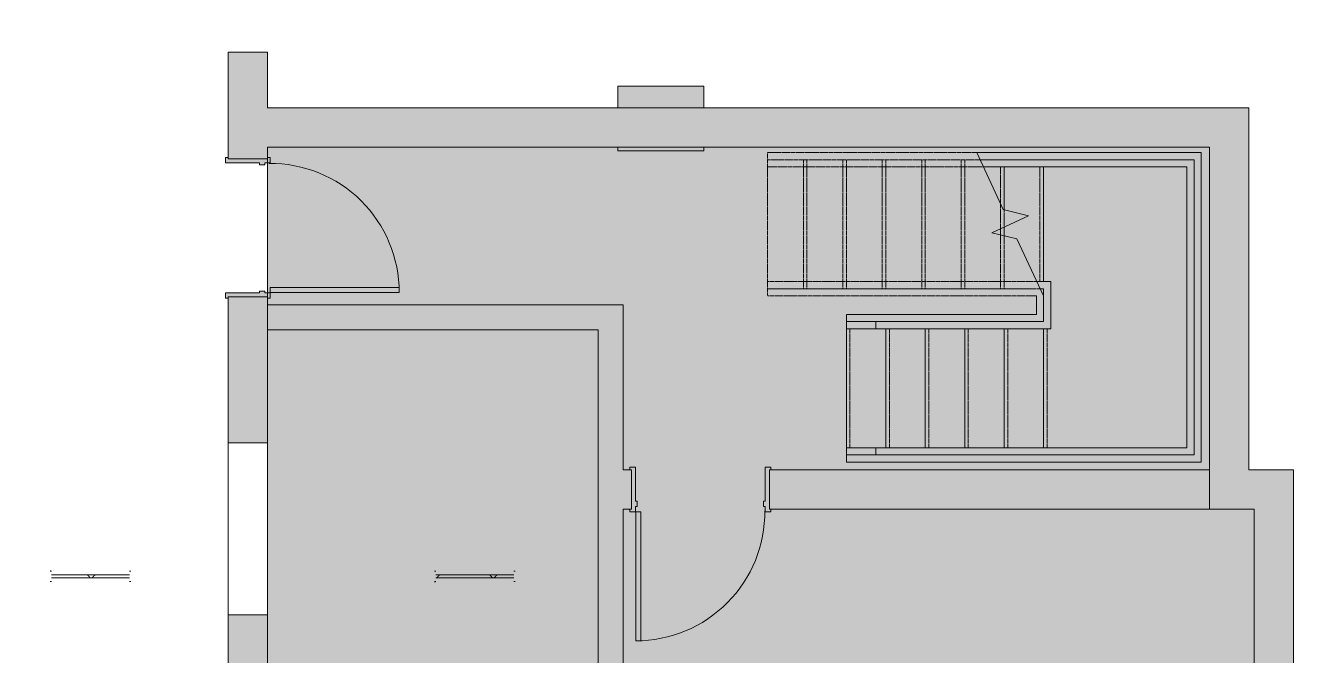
# Model space of a CAD drawing. Header units: inches. Extents: x 920 to 3228, y -557 to 2680.
# Drawn here: x 2064.8 to 2418.6, y 1241 to 1416.9 of the extents above; entities that cross this region are included whole.
import ezdxf

# ---------------------------------------------------------------- set-up
doc = ezdxf.new("R2010")
doc.units = ezdxf.units.IN
doc.header["$MEASUREMENT"] = 0
doc.linetypes.add('Overhead 1_16_', pattern=[0.101562, 0.0625, -0.039062])
for name, color, linetype, lineweight in [('A-DETL-GENF', 92, 'Continuous', 9), ('A-DETL-THIN', 151, 'Continuous', 9), ('A-DOOR', 31, 'Continuous', 13), ('A-FLOR-HRAL', 11, 'Continuous', 9), ('A-GENM', 13, 'Continuous', 9), ('A-WALL', 113, 'Continuous', 13), ('A-WALL-PATT', 111, 'Continuous', 13), ('Q-CASE', 31, 'Continuous', 13), ('S-STRS', 31, 'Continuous', 13), ('S-STRS-MBND', 31, 'Continuous', 13)]:
    doc.layers.add(name, color=color, linetype=linetype, lineweight=lineweight)

# ---------------------------------------------------------------- blocks, each defined once
blk = doc.blocks.new('Door - Single - Solid Door-7174106-Level XX  CONSTRUCTION')
at = {"layer": 'A-DOOR'}
h = blk.add_hatch(color=250, dxfattribs=at)
h.paths.add_polyline_path([(-15.63, -6.34), (-14.13, -6.34), (-14.13, -4.84), (-13.63, -4.84), (-13.63, -3.34), (-14.13, -3.34), (-14.13, 6.16), (-15.63, 6.16), (-15.63, 5.41), (-15.26, 5.41), (-15.26, -5.59), (-15.63, -5.59)], flags=0)
h.paths.add_polyline_path([(21.62, -4.84), (22.12, -4.84), (22.12, -6.34), (23.62, -6.34), (23.62, -5.59), (23.24, -5.59), (23.24, 5.41), (23.62, 5.41), (23.62, 6.16), (22.12, 6.16), (22.12, -3.34), (21.62, -3.34), (21.62, -4.51)], flags=0)
at = {"layer": 'A-DOOR', "color": 8, "lineweight": 20}
for p, q in [((-15.63, 6.16), (-14.13, 6.16)), ((-15.63, 5.41), (-15.63, 6.16)), ((-14.13, 6.16), (-14.13, -3.34)), ((22.12, 6.16), (23.62, 6.16)), ((22.12, -3.34), (22.12, 6.16)), ((23.62, 6.16), (23.62, 5.41)), ((-14.13, -3.34), (-13.63, -3.34)), ((-13.63, -3.34), (-13.63, -4.84)), ((21.62, -3.34), (22.12, -3.34)), ((21.62, -4.84), (21.62, -3.34)), ((-15.63, -6.34), (-15.63, -5.59)), ((-14.13, -6.34), (-15.63, -6.34)), ((-14.13, -4.84), (-14.13, -6.34)), ((-13.63, -4.84), (-14.13, -4.84)), ((-12.63, -6.34), (-14.01, -6.34)), ((-14.01, -6.34), (-14.01, -42.34)), ((-12.63, -42.34), (-12.63, -6.34)), ((22.12, -4.84), (21.62, -4.84)), ((22.12, -6.34), (22.12, -4.84)), ((23.62, -6.34), (22.12, -6.34)), ((23.62, -5.59), (23.62, -6.34)), ((-14.01, -42.34), (-12.63, -42.34))]:
    blk.add_line(p, q, dxfattribs=at)
at = {"layer": 'A-DOOR', "lineweight": 9}
blk.add_arc((-14.01, -6.34), 36, 270, 0.5, dxfattribs=at)
blk = doc.blocks.new('Opening - 48_ x 84_-7159334-Level XX  CONSTRUCTION')
at = {"layer": 'A-GENM'}
for p, q in [((-24.32, -5.5), (-24.32, 5.5)), ((-24.32, 5.5), (23.68, 5.5)), ((23.68, 5.5), (23.68, -5.5)), ((23.68, -5.5), (-24.32, -5.5))]:
    blk.add_line(p, q, dxfattribs=at)
blk = doc.blocks.new('Top Rail Type - Top Rail_Internal_-7187164-Level XX  CONSTRUCTION')
at = {"layer": 'A-FLOR-HRAL'}
for p, q in [((1629.11, 1297.03), (1629.11, 1299.03)), ((1629.11, 1299.03), (1637.36, 1299.03)), ((1637.36, 1299.03), (1637.36, 1297.03)), ((1637.36, 1297.03), (1629.11, 1297.03))]:
    blk.add_line(p, q, dxfattribs=at)
blk = doc.blocks.new('Top Rail Type - Top Rail_Internal_-V7-Level XX  CONSTRUCTION')
at = {"layer": 'A-FLOR-HRAL', "linetype": 'Overhead 1_16_'}
for p, q in [((1607.11, 1377.42), (1607.11, 1379.42)), ((1666.39, 1379.42), (1607.11, 1379.42)), ((1667.33, 1377.42), (1607.11, 1377.42))]:
    blk.add_line(p, q, dxfattribs=at)
at = {"layer": 'A-FLOR-HRAL'}
for p, q in [((1666.39, 1379.42), (1667.33, 1377.42)), ((1695.11, 1379.42), (1666.39, 1379.42)), ((1695.11, 1377.42), (1667.33, 1377.42)), ((1726.11, 1379.42), (1695.11, 1379.42)), ((1724.11, 1377.42), (1695.11, 1377.42)), ((1724.11, 1299.03), (1724.11, 1377.42)), ((1726.11, 1297.03), (1726.11, 1379.42)), ((1629.11, 1299.03), (1629.11, 1297.03)), ((1629.11, 1299.03), (1684.11, 1299.03)), ((1684.11, 1299.03), (1724.11, 1299.03)), ((1629.11, 1297.03), (1684.11, 1297.03)), ((1684.11, 1297.03), (1726.11, 1297.03))]:
    blk.add_line(p, q, dxfattribs=at)
blk = doc.blocks.new('Top Rail Type - Top Rail_Internal_-7187180-Level XX  CONSTRUCTION')
at = {"layer": 'A-FLOR-HRAL'}
for p, q in [((1629.11, 1332.28), (1629.11, 1334.28)), ((1629.11, 1334.28), (1637.36, 1334.28)), ((1637.36, 1334.28), (1637.36, 1332.28)), ((1637.36, 1332.28), (1629.11, 1332.28))]:
    blk.add_line(p, q, dxfattribs=at)
blk = doc.blocks.new('Top Rail Type - Top Rail_Internal_-V8-Level XX  CONSTRUCTION')
at = {"layer": 'A-FLOR-HRAL', "linetype": 'Overhead 1_16_'}
for p, q in [((1607.11, 1343.42), (1607.11, 1345.42)), ((1681.11, 1345.42), (1607.11, 1345.42)), ((1682.25, 1345.42), (1681.11, 1345.42)), ((1681.11, 1343.42), (1607.11, 1343.42)), ((1683.18, 1343.42), (1681.11, 1343.42))]:
    blk.add_line(p, q, dxfattribs=at)
at = {"layer": 'A-FLOR-HRAL'}
for p, q in [((1682.25, 1345.42), (1683.18, 1343.42)), ((1686.11, 1345.42), (1682.25, 1345.42)), ((1686.11, 1340.42), (1686.11, 1345.42)), ((1684.11, 1343.42), (1683.18, 1343.42)), ((1684.11, 1340.42), (1684.11, 1343.42)), ((1684.11, 1334.28), (1684.11, 1340.42)), ((1686.11, 1332.28), (1686.11, 1340.42)), ((1629.11, 1334.28), (1629.11, 1332.28)), ((1629.11, 1334.28), (1681.11, 1334.28)), ((1681.11, 1334.28), (1684.11, 1334.28)), ((1629.11, 1332.28), (1681.11, 1332.28)), ((1681.11, 1332.28), (1686.11, 1332.28))]:
    blk.add_line(p, q, dxfattribs=at)
blk = doc.blocks.new('FP_40-Level XX  CONSTRUCTION')
at = {"layer": 'Q-CASE', "lineweight": 9}
for p, q in [((25.25, -13.26), (24.85, -13.26)), ((25, -13.22), (24.97, -13.22)), ((25.04, -13.22), (25, -13.22)), ((25.07, -13.22), (25.04, -13.22)), ((25.11, -13.23), (25.07, -13.22)), ((25.14, -13.23), (25.11, -13.23)), ((25.18, -13.24), (25.14, -13.23)), ((25.21, -13.24), (25.18, -13.24)), ((25.25, -13.25), (25.21, -13.24)), ((24.85, -16.21), (25.25, -16.21))]:
    blk.add_line(p, q, dxfattribs=at)
blk = doc.blocks.new('FP_41-Level XX  CONSTRUCTION')
at = {"layer": 'Q-CASE', "lineweight": 9}
for p, q in [((24.85, -14.34), (3.14, -14.34)), ((3.14, -15.13), (24.85, -15.13)), ((7.59, -15.17), (7.6, -15.17)), ((7.6, -15.17), (7.61, -15.17)), ((7.61, -15.17), (7.62, -15.17)), ((7.62, -15.17), (7.63, -15.17)), ((7.63, -15.17), (7.64, -15.17)), ((7.64, -15.17), (7.65, -15.17)), ((7.65, -15.17), (7.66, -15.17)), ((7.66, -15.17), (7.67, -15.16)), ((7.67, -15.16), (7.68, -15.16)), ((7.68, -15.16), (7.69, -15.16)), ((7.69, -15.16), (7.7, -15.16)), ((7.7, -15.16), (7.71, -15.15)), ((7.71, -15.15), (7.71, -15.15)), ((7.71, -15.15), (7.72, -15.15)), ((7.72, -15.15), (7.73, -15.14)), ((7.73, -15.14), (7.74, -15.14)), ((7.74, -15.14), (7.75, -15.13)), ((7.75, -15.13), (7.76, -15.13)), ((7.76, -15.13), (7.77, -15.12)), ((7.77, -15.12), (7.78, -15.12)), ((7.78, -15.12), (7.79, -15.11)), ((7.79, -15.11), (7.8, -15.11)), ((7.8, -15.11), (7.81, -15.1)), ((7.81, -15.1), (7.82, -15.1)), ((7.82, -15.1), (7.83, -15.09)), ((7.83, -15.09), (7.84, -15.08)), ((7.84, -15.08), (7.85, -15.08)), ((7.85, -15.08), (7.86, -15.07)), ((7.86, -15.07), (7.87, -15.06)), ((7.87, -15.06), (7.88, -15.05)), ((7.88, -15.05), (7.89, -15.05)), ((7.89, -15.05), (7.9, -15.04)), ((7.9, -15.04), (7.91, -15.03)), ((7.91, -15.03), (7.92, -15.02)), ((7.92, -15.02), (7.93, -15.01)), ((7.93, -15.01), (7.94, -15.01)), ((7.94, -15.01), (7.95, -15)), ((7.95, -15), (7.96, -14.99)), ((7.96, -14.99), (7.97, -14.98)), ((7.97, -14.98), (7.98, -14.97)), ((7.98, -14.97), (7.99, -14.96)), ((7.99, -14.96), (8, -14.95)), ((8, -14.94), (8.01, -14.93)), ((8, -14.95), (8, -14.94)), ((8.01, -14.93), (8.02, -14.92)), ((8.02, -14.92), (8.03, -14.91)), ((8.03, -14.91), (8.04, -14.9)), ((8.04, -14.9), (8.05, -14.89)), ((8.05, -14.89), (8.06, -14.88)), ((8.06, -14.88), (8.07, -14.87)), ((8.07, -14.87), (8.08, -14.86)), ((8.08, -14.86), (8.09, -14.85)), ((8.09, -14.85), (8.1, -14.84)), ((8.1, -14.84), (8.11, -14.83)), ((8.11, -14.83), (8.12, -14.82)), ((8.12, -14.82), (8.13, -14.81)), ((8.13, -14.81), (8.14, -14.8)), ((8.14, -14.8), (8.15, -14.79)), ((8.15, -14.79), (8.16, -14.78)), ((8.16, -14.78), (8.17, -14.77)), ((8.17, -14.77), (8.18, -14.76)), ((8.18, -14.76), (8.19, -14.75)), ((8.19, -14.75), (8.2, -14.74)), ((8.2, -14.74), (8.21, -14.73)), ((8.21, -14.73), (8.22, -14.72)), ((8.22, -14.72), (8.23, -14.71)), ((8.23, -14.71), (8.24, -14.69)), ((8.24, -14.69), (8.25, -14.68)), ((8.25, -14.68), (8.26, -14.67)), ((8.26, -14.67), (8.27, -14.66)), ((8.27, -14.66), (8.28, -14.65)), ((8.28, -14.65), (8.29, -14.64)), ((8.29, -14.63), (8.3, -14.62)), ((8.29, -14.64), (8.29, -14.63)), ((8.3, -14.62), (8.31, -14.61)), ((8.31, -14.61), (8.32, -14.6)), ((8.32, -14.6), (8.33, -14.59)), ((8.33, -14.59), (8.34, -14.58)), ((8.34, -14.58), (8.35, -14.57)), ((8.35, -14.57), (8.36, -14.56)), ((8.36, -14.56), (8.37, -14.55)), ((8.37, -14.55), (8.38, -14.54)), ((8.38, -14.54), (8.39, -14.53)), ((8.39, -14.53), (8.4, -14.52)), ((8.4, -14.52), (8.41, -14.51)), ((8.41, -14.51), (8.42, -14.5)), ((8.42, -14.5), (8.43, -14.49)), ((8.43, -14.49), (8.44, -14.49)), ((8.44, -14.49), (8.45, -14.48)), ((8.45, -14.48), (8.46, -14.47)), ((8.46, -14.47), (8.47, -14.46)), ((8.47, -14.46), (8.48, -14.45)), ((8.48, -14.45), (8.49, -14.44)), ((8.49, -14.44), (8.5, -14.44)), ((8.5, -14.44), (8.51, -14.43)), ((8.51, -14.43), (8.52, -14.42)), ((8.52, -14.42), (8.53, -14.41)), ((8.53, -14.41), (8.54, -14.41)), ((8.54, -14.41), (8.55, -14.4)), ((8.55, -14.4), (8.56, -14.39)), ((8.56, -14.39), (8.57, -14.39)), ((8.57, -14.38), (8.58, -14.37)), ((8.57, -14.39), (8.57, -14.38)), ((8.58, -14.37), (8.59, -14.37)), ((8.59, -14.37), (8.6, -14.36)), ((8.6, -14.36), (8.61, -14.36)), ((8.61, -14.36), (8.62, -14.35)), ((8.62, -14.35), (8.63, -14.35)), ((8.63, -14.35), (8.64, -14.34)), ((8.64, -14.34), (8.65, -14.34)), ((8.65, -14.34), (8.66, -14.33)), ((8.66, -14.33), (8.67, -14.33)), ((8.67, -14.33), (8.68, -14.33)), ((8.68, -14.33), (8.69, -14.32)), ((8.69, -14.32), (8.7, -14.32)), ((8.7, -14.32), (8.71, -14.32)), ((8.71, -14.32), (8.72, -14.31)), ((8.72, -14.31), (8.73, -14.31)), ((8.73, -14.31), (8.74, -14.31)), ((8.74, -14.31), (8.75, -14.31)), ((8.75, -14.31), (8.76, -14.3)), ((8.76, -14.3), (8.77, -14.3)), ((8.77, -14.3), (8.78, -14.3)), ((8.78, -14.3), (8.79, -14.3)), ((8.79, -14.3), (8.8, -14.3)), ((8.8, -14.3), (8.81, -14.3)), ((8.87, -14.3), (8.86, -14.3)), ((8.88, -14.3), (8.87, -14.3)), ((8.89, -14.3), (8.88, -14.3)), ((8.9, -14.3), (8.89, -14.3)), ((8.91, -14.3), (8.9, -14.3)), ((8.92, -14.31), (8.91, -14.3)), ((8.93, -14.31), (8.92, -14.31)), ((8.94, -14.31), (8.93, -14.31)), ((8.95, -14.31), (8.94, -14.31)), ((8.96, -14.32), (8.95, -14.31)), ((8.97, -14.32), (8.96, -14.32)), ((8.98, -14.32), (8.97, -14.32)), ((8.99, -14.33), (8.98, -14.32)), ((9, -14.33), (8.99, -14.33)), ((9.01, -14.33), (9, -14.33)), ((9.02, -14.34), (9.01, -14.33)), ((9.03, -14.34), (9.02, -14.34)), ((9.04, -14.35), (9.03, -14.34)), ((9.05, -14.35), (9.04, -14.35)), ((9.06, -14.36), (9.05, -14.35)), ((9.07, -14.36), (9.06, -14.36)), ((9.08, -14.37), (9.07, -14.36)), ((9.09, -14.37), (9.08, -14.37)), ((9.1, -14.38), (9.09, -14.37)), ((9.11, -14.39), (9.1, -14.38)), ((9.12, -14.4), (9.11, -14.39)), ((9.11, -14.39), (9.11, -14.39)), ((9.13, -14.41), (9.12, -14.4)), ((9.14, -14.41), (9.13, -14.41)), ((9.15, -14.42), (9.14, -14.41)), ((9.16, -14.43), (9.15, -14.42)), ((9.17, -14.44), (9.16, -14.43)), ((9.18, -14.44), (9.17, -14.44)), ((9.19, -14.45), (9.18, -14.44)), ((9.2, -14.46), (9.19, -14.45)), ((9.21, -14.47), (9.2, -14.46)), ((9.22, -14.48), (9.21, -14.47)), ((9.23, -14.49), (9.22, -14.48)), ((9.24, -14.49), (9.23, -14.49)), ((9.25, -14.5), (9.24, -14.49)), ((9.26, -14.51), (9.25, -14.5)), ((9.27, -14.52), (9.26, -14.51)), ((9.28, -14.53), (9.27, -14.52)), ((9.29, -14.54), (9.28, -14.53)), ((9.3, -14.55), (9.29, -14.54)), ((9.31, -14.56), (9.3, -14.55)), ((9.32, -14.57), (9.31, -14.56)), ((9.33, -14.58), (9.32, -14.57)), ((9.34, -14.59), (9.33, -14.58)), ((9.35, -14.6), (9.34, -14.59)), ((9.36, -14.61), (9.35, -14.6)), ((9.37, -14.62), (9.36, -14.61)), ((9.38, -14.63), (9.37, -14.62)), ((9.39, -14.64), (9.38, -14.63)), ((9.4, -14.65), (9.39, -14.64)), ((9.4, -14.66), (9.4, -14.65)), ((9.41, -14.67), (9.4, -14.66)), ((9.42, -14.68), (9.41, -14.67)), ((9.43, -14.69), (9.42, -14.68)), ((9.44, -14.71), (9.43, -14.69)), ((9.45, -14.72), (9.44, -14.71)), ((9.46, -14.73), (9.45, -14.72)), ((9.47, -14.74), (9.46, -14.73)), ((9.48, -14.75), (9.47, -14.74)), ((9.49, -14.76), (9.48, -14.75)), ((9.5, -14.77), (9.49, -14.76)), ((9.51, -14.78), (9.5, -14.77)), ((9.52, -14.79), (9.51, -14.78)), ((9.53, -14.8), (9.52, -14.79)), ((9.54, -14.81), (9.53, -14.8)), ((9.55, -14.82), (9.54, -14.81)), ((9.56, -14.83), (9.55, -14.82)), ((9.57, -14.84), (9.56, -14.83)), ((9.58, -14.85), (9.57, -14.84)), ((9.59, -14.86), (9.58, -14.85)), ((9.6, -14.87), (9.59, -14.86)), ((9.61, -14.88), (9.6, -14.87)), ((9.62, -14.89), (9.61, -14.88)), ((9.63, -14.9), (9.62, -14.89)), ((9.64, -14.91), (9.63, -14.9)), ((9.65, -14.92), (9.64, -14.91)), ((9.66, -14.93), (9.65, -14.92)), ((9.67, -14.94), (9.66, -14.93)), ((9.68, -14.95), (9.67, -14.94)), ((9.68, -14.96), (9.68, -14.95)), ((9.69, -14.97), (9.68, -14.96)), ((9.7, -14.98), (9.69, -14.97)), ((9.71, -14.99), (9.7, -14.98)), ((9.72, -15), (9.71, -14.99)), ((9.73, -15.01), (9.72, -15)), ((9.74, -15.01), (9.73, -15.01)), ((9.75, -15.02), (9.74, -15.01)), ((9.76, -15.03), (9.75, -15.02)), ((9.77, -15.04), (9.76, -15.03)), ((9.78, -15.05), (9.77, -15.04)), ((9.79, -15.05), (9.78, -15.05)), ((9.8, -15.06), (9.79, -15.05)), ((9.81, -15.07), (9.8, -15.06)), ((9.82, -15.08), (9.81, -15.07)), ((9.83, -15.08), (9.82, -15.08)), ((9.84, -15.09), (9.83, -15.08)), ((9.85, -15.1), (9.84, -15.09)), ((9.86, -15.1), (9.85, -15.1)), ((9.87, -15.11), (9.86, -15.1)), ((9.88, -15.11), (9.87, -15.11)), ((9.89, -15.12), (9.88, -15.11)), ((9.9, -15.12), (9.89, -15.12)), ((9.91, -15.13), (9.9, -15.12)), ((9.92, -15.13), (9.91, -15.13)), ((9.93, -15.14), (9.92, -15.13)), ((9.94, -15.14), (9.93, -15.14)), ((9.95, -15.15), (9.94, -15.14)), ((9.96, -15.15), (9.95, -15.15)), ((9.97, -15.15), (9.96, -15.15)), ((9.97, -15.16), (9.97, -15.15)), ((9.98, -15.16), (9.97, -15.16)), ((9.99, -15.16), (9.98, -15.16)), ((10, -15.16), (9.99, -15.16)), ((10.01, -15.17), (10, -15.16)), ((10.02, -15.17), (10.01, -15.17)), ((10.03, -15.17), (10.02, -15.17)), ((10.04, -15.17), (10.03, -15.17)), ((10.05, -15.17), (10.04, -15.17)), ((10.06, -15.17), (10.05, -15.17)), ((10.07, -15.17), (10.06, -15.17)), ((10.08, -15.17), (10.07, -15.17)), ((23.61, -15.17), (23.62, -15.17)), ((23.62, -15.17), (23.63, -15.17)), ((23.63, -15.17), (23.64, -15.17)), ((23.64, -15.17), (23.65, -15.17)), ((23.65, -15.17), (23.66, -15.17)), ((23.66, -15.17), (23.67, -15.17)), ((23.67, -15.17), (23.68, -15.17)), ((23.68, -15.17), (23.69, -15.16)), ((23.69, -15.16), (23.7, -15.16)), ((23.7, -15.16), (23.71, -15.16)), ((23.71, -15.16), (23.72, -15.16)), ((23.72, -15.16), (23.73, -15.15)), ((23.73, -15.15), (23.74, -15.15)), ((23.74, -15.15), (23.75, -15.15)), ((23.75, -15.15), (23.76, -15.14)), ((23.76, -15.14), (23.77, -15.14)), ((23.77, -15.14), (23.78, -15.13)), ((23.78, -15.13), (23.79, -15.13)), ((23.79, -15.13), (23.8, -15.12)), ((23.8, -15.12), (23.81, -15.12)), ((23.81, -15.12), (23.82, -15.11)), ((23.82, -15.11), (23.83, -15.11)), ((23.83, -15.11), (23.84, -15.1)), ((23.84, -15.1), (23.85, -15.1)), ((23.85, -15.1), (23.86, -15.09)), ((23.86, -15.09), (23.87, -15.08)), ((23.87, -15.08), (23.88, -15.07)), ((23.87, -15.08), (23.87, -15.08)), ((23.88, -15.07), (23.89, -15.06)), ((23.89, -15.06), (23.9, -15.05)), ((23.9, -15.05), (23.91, -15.05)), ((23.91, -15.05), (23.92, -15.04)), ((23.92, -15.04), (23.93, -15.03)), ((23.93, -15.03), (23.94, -15.02)), ((23.94, -15.02), (23.95, -15.01)), ((23.95, -15.01), (23.96, -15.01)), ((23.96, -15.01), (23.97, -15)), ((23.97, -15), (23.98, -14.99)), ((23.98, -14.99), (23.99, -14.98)), ((23.99, -14.98), (24, -14.97)), ((24, -14.97), (24.01, -14.96)), ((24.01, -14.96), (24.02, -14.95)), ((24.02, -14.95), (24.03, -14.94)), ((24.03, -14.94), (24.04, -14.93)), ((24.04, -14.93), (24.05, -14.92)), ((24.05, -14.92), (24.06, -14.91)), ((24.06, -14.91), (24.07, -14.9)), ((24.07, -14.9), (24.08, -14.89)), ((24.08, -14.89), (24.09, -14.88)), ((24.09, -14.88), (24.1, -14.87)), ((24.1, -14.87), (24.11, -14.86)), ((24.11, -14.86), (24.12, -14.85)), ((24.12, -14.85), (24.13, -14.84)), ((24.13, -14.84), (24.14, -14.83)), ((24.14, -14.83), (24.15, -14.82)), ((24.15, -14.82), (24.16, -14.81)), ((24.16, -14.8), (24.17, -14.79)), ((24.16, -14.81), (24.16, -14.8)), ((24.17, -14.79), (24.18, -14.78)), ((24.18, -14.78), (24.19, -14.77)), ((24.19, -14.77), (24.2, -14.76)), ((24.2, -14.76), (24.21, -14.75)), ((24.21, -14.75), (24.22, -14.74)), ((24.22, -14.74), (24.23, -14.73)), ((24.23, -14.73), (24.24, -14.72)), ((24.24, -14.72), (24.25, -14.71)), ((24.25, -14.71), (24.26, -14.69)), ((24.26, -14.69), (24.27, -14.68)), ((24.27, -14.68), (24.28, -14.67)), ((24.28, -14.67), (24.29, -14.66)), ((24.29, -14.66), (24.3, -14.65)), ((24.3, -14.65), (24.31, -14.64)), ((24.31, -14.64), (24.32, -14.63)), ((24.32, -14.63), (24.33, -14.62)), ((24.33, -14.62), (24.34, -14.61)), ((24.34, -14.61), (24.35, -14.6)), ((24.35, -14.6), (24.36, -14.59)), ((24.36, -14.59), (24.37, -14.58)), ((24.37, -14.58), (24.38, -14.57)), ((24.38, -14.57), (24.39, -14.56)), ((24.39, -14.56), (24.4, -14.55)), ((24.4, -14.55), (24.41, -14.54)), ((24.41, -14.54), (24.42, -14.53)), ((24.42, -14.53), (24.43, -14.52)), ((24.43, -14.52), (24.44, -14.51)), ((24.44, -14.51), (24.45, -14.5)), ((24.45, -14.5), (24.45, -14.49)), ((24.45, -14.49), (24.46, -14.49)), ((24.46, -14.49), (24.47, -14.48)), ((24.47, -14.48), (24.48, -14.47)), ((24.48, -14.47), (24.49, -14.46)), ((24.49, -14.46), (24.5, -14.45)), ((24.5, -14.45), (24.51, -14.44)), ((24.51, -14.44), (24.52, -14.44)), ((24.52, -14.44), (24.53, -14.43)), ((24.53, -14.43), (24.54, -14.42)), ((24.54, -14.42), (24.55, -14.41)), ((24.55, -14.41), (24.56, -14.41)), ((24.56, -14.41), (24.57, -14.4)), ((24.57, -14.4), (24.58, -14.39)), ((24.58, -14.39), (24.59, -14.39)), ((24.59, -14.39), (24.6, -14.38)), ((24.6, -14.38), (24.61, -14.37)), ((24.61, -14.37), (24.62, -14.37)), ((24.62, -14.37), (24.63, -14.36)), ((24.63, -14.36), (24.64, -14.36)), ((24.64, -14.36), (24.65, -14.35)), ((24.65, -14.35), (24.66, -14.35)), ((24.66, -14.35), (24.67, -14.34)), ((24.67, -14.34), (24.68, -14.34)), ((24.68, -14.34), (24.69, -14.33)), ((24.69, -14.33), (24.7, -14.33)), ((24.7, -14.33), (24.71, -14.33)), ((24.71, -14.33), (24.72, -14.32)), ((24.72, -14.32), (24.73, -14.32)), ((24.73, -14.32), (24.74, -14.31)), ((24.73, -14.32), (24.73, -14.32)), ((24.74, -14.31), (24.75, -14.31)), ((24.75, -14.31), (24.76, -14.31)), ((24.76, -14.31), (24.77, -14.31)), ((24.77, -14.31), (24.78, -14.3)), ((24.78, -14.3), (24.79, -14.3)), ((24.79, -14.3), (24.8, -14.3)), ((24.8, -14.3), (24.81, -14.3)), ((24.81, -14.3), (24.82, -14.3)), ((24.82, -14.3), (24.83, -14.3))]:
    blk.add_line(p, q, dxfattribs=at)
blk = doc.blocks.new('FP_42-Level XX  CONSTRUCTION')
at = {"layer": 'Q-CASE', "lineweight": 9}
for p, q in [((3.14, -13.26), (2.75, -13.26)), ((2.75, -16.21), (3.14, -16.21))]:
    blk.add_line(p, q, dxfattribs=at)
blk = doc.blocks.new('CW Cupbd Combined - Robe 80_h x 24_d - 2 Doors - 1 rail - 1 shoe shelf-V39-Level XX  CONSTRUCTION')
at = {"layer": 'Q-CASE', "lineweight": 9}
for name in ['FP_42-Level XX  CONSTRUCTION', 'FP_40-Level XX  CONSTRUCTION', 'FP_41-Level XX  CONSTRUCTION']:
    blk.add_blockref(name, (664.76, 0), dxfattribs=at)
blk = doc.blocks.new('FP_44-Level XX  CONSTRUCTION')
at = {"layer": 'Q-CASE', "lineweight": 9}
for p, q in [((25.25, -13.26), (24.85, -13.26)), ((24.85, -16.21), (25.25, -16.21)), ((25.15, -16.26), (25.18, -16.26)), ((25.18, -16.26), (25.21, -16.25)), ((25.21, -16.25), (25.25, -16.25))]:
    blk.add_line(p, q, dxfattribs=at)
blk = doc.blocks.new('FP_45-Level XX  CONSTRUCTION')
at = {"layer": 'Q-CASE', "lineweight": 9}
for p, q in [((24.85, -14.34), (3.14, -14.34)), ((3.14, -15.13), (24.85, -15.13)), ((12.56, -15.17), (12.57, -15.17)), ((12.57, -15.17), (12.58, -15.17)), ((12.58, -15.17), (12.59, -15.17)), ((12.59, -15.17), (12.6, -15.17)), ((12.6, -15.17), (12.61, -15.17)), ((12.61, -15.17), (12.62, -15.17)), ((12.62, -15.17), (12.63, -15.17)), ((12.63, -15.17), (12.64, -15.16)), ((12.64, -15.16), (12.65, -15.16)), ((12.65, -15.16), (12.66, -15.16)), ((12.66, -15.16), (12.67, -15.16)), ((12.67, -15.16), (12.67, -15.15)), ((12.67, -15.15), (12.68, -15.15)), ((12.68, -15.15), (12.69, -15.15)), ((12.69, -15.15), (12.7, -15.14)), ((12.7, -15.14), (12.71, -15.14)), ((12.71, -15.14), (12.72, -15.13)), ((12.72, -15.13), (12.73, -15.13)), ((12.73, -15.13), (12.74, -15.12)), ((12.74, -15.12), (12.75, -15.12)), ((12.75, -15.12), (12.76, -15.11)), ((12.76, -15.11), (12.77, -15.11)), ((12.77, -15.11), (12.78, -15.1)), ((12.78, -15.1), (12.79, -15.1)), ((12.79, -15.1), (12.8, -15.09)), ((12.8, -15.09), (12.81, -15.08)), ((12.81, -15.08), (12.82, -15.08)), ((12.82, -15.08), (12.83, -15.07)), ((12.83, -15.07), (12.84, -15.06)), ((12.84, -15.06), (12.85, -15.05)), ((12.85, -15.05), (12.86, -15.05)), ((12.86, -15.05), (12.87, -15.04)), ((12.87, -15.04), (12.88, -15.03)), ((12.88, -15.03), (12.89, -15.02)), ((12.89, -15.02), (12.9, -15.01)), ((12.9, -15.01), (12.91, -15.01)), ((12.91, -15.01), (12.92, -15)), ((12.92, -15), (12.93, -14.99)), ((12.93, -14.99), (12.94, -14.98)), ((12.94, -14.98), (12.95, -14.97)), ((12.95, -14.97), (12.96, -14.96)), ((12.96, -14.95), (12.97, -14.94)), ((12.96, -14.96), (12.96, -14.95)), ((12.97, -14.94), (12.98, -14.93)), ((12.98, -14.93), (12.99, -14.92)), ((12.99, -14.92), (13, -14.91)), ((13, -14.91), (13.01, -14.9)), ((13.01, -14.9), (13.02, -14.89)), ((13.02, -14.89), (13.03, -14.88)), ((13.03, -14.88), (13.04, -14.87)), ((13.04, -14.87), (13.05, -14.86)), ((13.05, -14.86), (13.06, -14.85)), ((13.06, -14.85), (13.07, -14.84)), ((13.07, -14.84), (13.08, -14.83)), ((13.08, -14.83), (13.09, -14.82)), ((13.09, -14.82), (13.1, -14.81)), ((13.1, -14.81), (13.11, -14.8)), ((13.11, -14.8), (13.12, -14.79)), ((13.12, -14.79), (13.13, -14.78)), ((13.13, -14.78), (13.14, -14.77)), ((13.14, -14.77), (13.15, -14.76)), ((13.15, -14.76), (13.16, -14.75)), ((13.16, -14.75), (13.17, -14.74)), ((13.17, -14.74), (13.18, -14.73)), ((13.18, -14.73), (13.19, -14.72)), ((13.19, -14.72), (13.2, -14.71)), ((13.2, -14.71), (13.21, -14.69)), ((13.21, -14.69), (13.22, -14.68)), ((13.22, -14.68), (13.23, -14.67)), ((13.23, -14.67), (13.24, -14.66)), ((13.24, -14.66), (13.25, -14.65)), ((13.25, -14.64), (13.26, -14.63)), ((13.25, -14.65), (13.25, -14.64)), ((13.26, -14.63), (13.27, -14.62)), ((13.27, -14.62), (13.28, -14.61)), ((13.28, -14.61), (13.29, -14.6)), ((13.29, -14.6), (13.3, -14.59)), ((13.3, -14.59), (13.31, -14.58)), ((13.31, -14.58), (13.32, -14.57)), ((13.32, -14.57), (13.33, -14.56)), ((13.33, -14.56), (13.34, -14.55)), ((13.34, -14.55), (13.35, -14.54)), ((13.35, -14.54), (13.36, -14.53)), ((13.36, -14.53), (13.37, -14.52)), ((13.37, -14.52), (13.38, -14.51)), ((13.38, -14.51), (13.39, -14.5)), ((13.39, -14.5), (13.4, -14.49)), ((13.4, -14.49), (13.41, -14.49)), ((13.41, -14.49), (13.42, -14.48)), ((13.42, -14.48), (13.43, -14.47)), ((13.43, -14.47), (13.44, -14.46)), ((13.44, -14.46), (13.45, -14.45)), ((13.45, -14.45), (13.46, -14.44)), ((13.46, -14.44), (13.47, -14.44)), ((13.47, -14.44), (13.48, -14.43)), ((13.48, -14.43), (13.49, -14.42)), ((13.49, -14.42), (13.5, -14.41)), ((13.5, -14.41), (13.51, -14.41)), ((13.51, -14.41), (13.52, -14.4)), ((13.52, -14.4), (13.53, -14.39)), ((13.53, -14.39), (13.54, -14.38)), ((13.53, -14.39), (13.53, -14.39)), ((13.54, -14.38), (13.55, -14.37)), ((13.55, -14.37), (13.56, -14.37)), ((13.56, -14.37), (13.57, -14.36)), ((13.57, -14.36), (13.58, -14.36)), ((13.58, -14.36), (13.59, -14.35)), ((13.59, -14.35), (13.6, -14.35)), ((13.6, -14.35), (13.61, -14.34)), ((13.61, -14.34), (13.62, -14.34)), ((13.62, -14.34), (13.63, -14.33)), ((13.63, -14.33), (13.64, -14.33)), ((13.64, -14.33), (13.65, -14.33)), ((13.65, -14.33), (13.66, -14.32)), ((13.66, -14.32), (13.67, -14.32)), ((13.67, -14.32), (13.68, -14.32)), ((13.68, -14.32), (13.69, -14.31)), ((13.69, -14.31), (13.7, -14.31)), ((13.7, -14.31), (13.71, -14.31)), ((13.71, -14.31), (13.72, -14.31)), ((13.72, -14.31), (13.73, -14.3)), ((13.73, -14.3), (13.74, -14.3)), ((13.74, -14.3), (13.75, -14.3)), ((13.75, -14.3), (13.76, -14.3)), ((13.76, -14.3), (13.77, -14.3)), ((13.77, -14.3), (13.78, -14.3)), ((13.84, -14.3), (13.83, -14.3)), ((13.85, -14.3), (13.84, -14.3)), ((13.86, -14.3), (13.85, -14.3)), ((13.87, -14.3), (13.86, -14.3)), ((13.88, -14.3), (13.87, -14.3)), ((13.89, -14.31), (13.88, -14.3)), ((13.9, -14.31), (13.89, -14.31)), ((13.91, -14.31), (13.9, -14.31)), ((13.92, -14.31), (13.91, -14.31)), ((13.93, -14.32), (13.92, -14.31)), ((13.94, -14.32), (13.93, -14.32)), ((13.95, -14.32), (13.94, -14.32)), ((13.96, -14.33), (13.95, -14.32)), ((13.97, -14.33), (13.96, -14.33)), ((13.98, -14.33), (13.97, -14.33)), ((13.99, -14.34), (13.98, -14.33)), ((14, -14.34), (13.99, -14.34)), ((14.01, -14.35), (14, -14.34)), ((14.02, -14.35), (14.01, -14.35)), ((14.03, -14.36), (14.02, -14.35)), ((14.04, -14.36), (14.03, -14.36)), ((14.05, -14.37), (14.04, -14.36)), ((14.06, -14.37), (14.05, -14.37)), ((14.07, -14.38), (14.06, -14.37)), ((14.07, -14.39), (14.07, -14.38)), ((14.08, -14.39), (14.07, -14.39)), ((14.09, -14.4), (14.08, -14.39)), ((14.1, -14.41), (14.09, -14.4)), ((14.11, -14.41), (14.1, -14.41)), ((14.12, -14.42), (14.11, -14.41)), ((14.13, -14.43), (14.12, -14.42)), ((14.14, -14.44), (14.13, -14.43)), ((14.15, -14.44), (14.14, -14.44)), ((14.16, -14.45), (14.15, -14.44)), ((14.17, -14.46), (14.16, -14.45)), ((14.18, -14.47), (14.17, -14.46)), ((14.19, -14.48), (14.18, -14.47)), ((14.2, -14.49), (14.19, -14.48)), ((14.21, -14.49), (14.2, -14.49)), ((14.22, -14.5), (14.21, -14.49)), ((14.23, -14.51), (14.22, -14.5)), ((14.24, -14.52), (14.23, -14.51)), ((14.25, -14.53), (14.24, -14.52)), ((14.26, -14.54), (14.25, -14.53)), ((14.27, -14.55), (14.26, -14.54)), ((14.28, -14.56), (14.27, -14.55)), ((14.29, -14.57), (14.28, -14.56)), ((14.3, -14.58), (14.29, -14.57)), ((14.31, -14.59), (14.3, -14.58)), ((14.32, -14.6), (14.31, -14.59)), ((14.33, -14.61), (14.32, -14.6)), ((14.34, -14.62), (14.33, -14.61)), ((14.35, -14.63), (14.34, -14.62)), ((14.35, -14.64), (14.35, -14.63)), ((14.36, -14.65), (14.35, -14.64)), ((14.37, -14.66), (14.36, -14.65)), ((14.38, -14.67), (14.37, -14.66)), ((14.39, -14.68), (14.38, -14.67)), ((14.4, -14.69), (14.39, -14.68)), ((14.41, -14.71), (14.4, -14.69)), ((14.42, -14.72), (14.41, -14.71)), ((14.43, -14.73), (14.42, -14.72)), ((14.44, -14.74), (14.43, -14.73)), ((14.45, -14.75), (14.44, -14.74)), ((14.46, -14.76), (14.45, -14.75)), ((14.47, -14.77), (14.46, -14.76)), ((14.48, -14.78), (14.47, -14.77)), ((14.49, -14.79), (14.48, -14.78)), ((14.5, -14.8), (14.49, -14.79)), ((14.51, -14.81), (14.5, -14.8)), ((14.52, -14.82), (14.51, -14.81)), ((14.53, -14.83), (14.52, -14.82)), ((14.54, -14.84), (14.53, -14.83)), ((14.55, -14.85), (14.54, -14.84)), ((14.56, -14.86), (14.55, -14.85)), ((14.57, -14.87), (14.56, -14.86)), ((14.58, -14.88), (14.57, -14.87)), ((14.59, -14.89), (14.58, -14.88)), ((14.6, -14.9), (14.59, -14.89)), ((14.61, -14.91), (14.6, -14.9)), ((14.62, -14.92), (14.61, -14.91)), ((14.63, -14.93), (14.62, -14.92)), ((14.64, -14.94), (14.63, -14.93)), ((14.64, -14.95), (14.64, -14.94)), ((14.65, -14.96), (14.64, -14.95)), ((14.66, -14.97), (14.65, -14.96)), ((14.67, -14.98), (14.66, -14.97)), ((14.68, -14.99), (14.67, -14.98)), ((14.69, -15), (14.68, -14.99)), ((14.7, -15.01), (14.69, -15)), ((14.71, -15.01), (14.7, -15.01)), ((14.72, -15.02), (14.71, -15.01)), ((14.73, -15.03), (14.72, -15.02)), ((14.74, -15.04), (14.73, -15.03)), ((14.75, -15.05), (14.74, -15.04)), ((14.76, -15.05), (14.75, -15.05)), ((14.77, -15.06), (14.76, -15.05)), ((14.78, -15.07), (14.77, -15.06)), ((14.79, -15.08), (14.78, -15.07)), ((14.8, -15.08), (14.79, -15.08)), ((14.81, -15.09), (14.8, -15.08)), ((14.82, -15.1), (14.81, -15.09)), ((14.83, -15.1), (14.82, -15.1)), ((14.84, -15.11), (14.83, -15.1)), ((14.85, -15.11), (14.84, -15.11)), ((14.86, -15.12), (14.85, -15.11)), ((14.87, -15.12), (14.86, -15.12)), ((14.88, -15.13), (14.87, -15.12)), ((14.89, -15.13), (14.88, -15.13)), ((14.9, -15.14), (14.89, -15.13)), ((14.91, -15.14), (14.9, -15.14)), ((14.92, -15.15), (14.91, -15.14)), ((14.93, -15.15), (14.92, -15.15)), ((14.94, -15.16), (14.93, -15.15)), ((14.93, -15.15), (14.93, -15.15)), ((14.95, -15.16), (14.94, -15.16)), ((14.96, -15.16), (14.95, -15.16)), ((14.97, -15.16), (14.96, -15.16)), ((14.98, -15.17), (14.97, -15.16)), ((14.99, -15.17), (14.98, -15.17)), ((15, -15.17), (14.99, -15.17)), ((15.01, -15.17), (15, -15.17)), ((15.02, -15.17), (15.01, -15.17)), ((15.03, -15.17), (15.02, -15.17)), ((15.04, -15.17), (15.03, -15.17)), ((15.05, -15.17), (15.04, -15.17))]:
    blk.add_line(p, q, dxfattribs=at)
blk = doc.blocks.new('FP_46-Level XX  CONSTRUCTION')
at = {"layer": 'Q-CASE', "lineweight": 9}
for p, q in [((3.14, -13.26), (2.75, -13.26)), ((2.75, -16.21), (3.14, -16.21))]:
    blk.add_line(p, q, dxfattribs=at)
blk = doc.blocks.new('CW Cupbd Combined - Robe 80_h x 24_d - 2 Doors - 1 rail - 1 shoe shelf-V43-Level XX  CONSTRUCTION')
at = {"layer": 'Q-CASE', "lineweight": 9}
for name in ['FP_46-Level XX  CONSTRUCTION', 'FP_44-Level XX  CONSTRUCTION', 'FP_45-Level XX  CONSTRUCTION']:
    blk.add_blockref(name, (664.76, 0), dxfattribs=at)

msp = doc.modelspace()

# ---------------------------------------------------------------- hatches: boundary and pattern name
at = {"layer": 'A-DETL-GENF'}
h = msp.add_hatch(color=9, dxfattribs=at)
h.paths.add_polyline_path([(1759, 969.98), (1759, 970.73), (1760.5, 970.73), (1760.5, 969.98), (1766.63, 969.98), (1766.63, 979.48), (1784.63, 979.48), (1784.63, 1020.1), (1778.81, 1020.1), (1778.81, 1051.92), (1748.44, 1051.92), (1748.44, 969.98)], flags=0)
h.paths.add_polyline_path([(2386.06, 970.48), (2386.44, 970.48), (2386.44, 982.1), (2386.06, 982.1), (2386.06, 983.6), (2387.56, 983.6), (2387.56, 984.1), (2390.69, 984.1), (2390.69, 983.6), (2391.44, 983.6), (2391.44, 1055.98), (2390.69, 1055.98), (2390.69, 1055.48), (2387.56, 1055.48), (2387.56, 1055.98), (2386.06, 1055.98), (2386.06, 1057.48), (2386.81, 1057.48), (2386.81, 1065.92), (2350.44, 1065.92), (2350.44, 970.48)], flags=0)
h.paths.add_polyline_path([(2345.81, 970.48), (2345.81, 1065.92), (2257.63, 1065.92), (2257.63, 1009.92), (2231.63, 1009.92), (2231.63, 970.48), (2304.5, 970.48), (2304.5, 971.23), (2306, 971.23), (2306, 970.48), (2342.25, 970.48), (2342.25, 971.23), (2343.75, 971.23), (2343.75, 970.48)], flags=0)
h.paths.add_polyline_path([(2224.63, 975.92), (2224.63, 1093.92), (2132.38, 1093.92), (2132.38, 975.92)], flags=0)
h.paths.add_polyline_path([(1880.75, 977.42), (1882.25, 977.42), (1882.25, 978.17), (1883.75, 978.17), (1883.75, 977.42), (1885.63, 977.42), (1885.63, 1196.92), (1766.94, 1196.92), (1766.94, 1149.23), (1789.63, 1149.23), (1789.63, 1196.42), (1809.13, 1196.42), (1809.13, 1185.42), (1796.63, 1185.42), (1796.63, 1031.92), (1828.63, 1031.92), (1828.63, 977.42), (1844.5, 977.42), (1844.5, 978.17), (1846, 978.17), (1846, 977.42)], flags=0)
h.paths.add_polyline_path([(1987.63, 977.42), (1987.63, 1090.67), (1896.63, 1090.67), (1896.63, 977.42), (1937.56, 977.42)], flags=0)
h.paths.add_polyline_path([(1821.63, 995.67), (1821.63, 1020.92), (1796.63, 1020.92), (1796.63, 1020.1), (1795.63, 1020.1), (1795.63, 995.67), (1818.95, 995.67)], flags=0)
h.paths.add_polyline_path([(2233.07, 1016.92), (2250.63, 1016.92), (2250.63, 1065.92), (2231.63, 1065.92), (2231.63, 1016.92)], flags=0)
h.paths.add_polyline_path([(1789.63, 1024.73), (1789.63, 1128.92), (1783.44, 1128.92), (1783.44, 1056.54), (1784.94, 1056.54), (1784.94, 1051.92), (1783.44, 1051.92), (1783.44, 1024.73), (1784.63, 1024.73)], flags=0)
h.paths.add_polyline_path([(1777.32, 1056.54), (1778.81, 1056.54), (1778.81, 1128.92), (1748.44, 1128.92), (1748.44, 1056.54), (1776.82, 1056.54)], flags=0)
h.paths.add_polyline_path([(2386.81, 1076.92), (2407.63, 1076.92), (2407.63, 1281.92), (2272.75, 1281.92), (2272.75, 1281.17), (2271.25, 1281.17), (2271.25, 1282.67), (2270.75, 1282.67), (2270.75, 1284.17), (2271.25, 1284.17), (2271.25, 1293.67), (2272.75, 1293.67), (2272.75, 1292.92), (2395.13, 1292.92), (2395.13, 1382.92), (2254.13, 1382.92), (2254.13, 1381.92), (2230.13, 1381.92), (2230.13, 1382.92), (2132.38, 1382.92), (2132.38, 1380.04), (2133.13, 1380.04), (2133.13, 1378.54), (2132.38, 1378.54), (2132.38, 1342.29), (2133.13, 1342.29), (2133.13, 1340.79), (2132.38, 1340.79), (2132.38, 1338.92), (2231.63, 1338.92), (2231.63, 1292.92), (2233.5, 1292.92), (2233.5, 1293.67), (2235, 1293.67), (2235, 1284.17), (2235.5, 1284.17), (2235.5, 1282.67), (2235, 1282.67), (2235, 1281.17), (2233.5, 1281.17), (2233.5, 1281.92), (2231.63, 1281.92), (2231.63, 1236.92), (2276.63, 1236.92), (2276.63, 1111.92), (2257.63, 1111.92), (2257.63, 1076.92), (2386.44, 1076.92)], flags=0)
h.paths.add_polyline_path([(2250.63, 1076.92), (2250.63, 1111.92), (2231.63, 1111.92), (2231.63, 1076.92)], flags=0)
h.paths.add_polyline_path([(1896.63, 1097.67), (1987.63, 1097.67), (1987.63, 1210.92), (1896.63, 1210.92), (1896.63, 1120.26)], flags=0)
h.paths.add_polyline_path([(2201.14, 1100.92), (2224.63, 1100.92), (2224.63, 1212.92), (2132.38, 1212.92), (2132.38, 1100.92)], flags=0)
h.paths.add_polyline_path([(2250.63, 1118.92), (2269.63, 1118.92), (2269.63, 1229.92), (2231.63, 1229.92), (2231.63, 1118.92), (2236.08, 1118.92)], flags=0)
h.paths.add_polyline_path([(1778.81, 1139.92), (1789.63, 1139.92), (1789.63, 1144.6), (1762.31, 1144.6), (1762.31, 1196.92), (1753.44, 1196.92), (1753.44, 1139.92), (1768.1, 1139.92)], flags=0)
h.paths.add_polyline_path([(1748.44, 1139.92), (1748.81, 1139.92), (1748.81, 1169.1), (1748.44, 1169.1), (1748.44, 1148.6)], flags=0)
h.paths.add_polyline_path([(1748.44, 1170.1), (1748.81, 1170.1), (1748.81, 1196.92), (1748.44, 1196.92), (1748.44, 1175.6)], flags=0)
h.paths.add_polyline_path([(1823.53, 1207.92), (1876.63, 1207.92), (1876.63, 1244.54), (1823.53, 1244.54), (1823.53, 1240.29), (1822.53, 1240.29), (1822.53, 1249.29), (1823.53, 1249.29), (1823.53, 1245.54), (1876.63, 1245.54), (1876.63, 1279.54), (1823.53, 1279.54), (1823.53, 1275.79), (1822.53, 1275.79), (1822.53, 1284.12), (1823.53, 1284.12), (1823.53, 1280.54), (1876.63, 1280.54), (1876.63, 1314.21), (1823.53, 1314.21), (1823.53, 1310.62), (1822.53, 1310.62), (1822.53, 1319.46), (1823.53, 1319.46), (1823.53, 1315.21), (1876.63, 1315.21), (1876.63, 1355.92), (1823.53, 1355.92), (1823.53, 1345.96), (1822.53, 1345.96), (1822.53, 1355.92), (1815.29, 1355.92), (1815.29, 1359.42), (1876.63, 1359.42), (1876.63, 1359.92), (1987.63, 1359.92), (1987.63, 1374.79), (1986.88, 1374.79), (1986.88, 1376.29), (1987.63, 1376.29), (1987.63, 1412.54), (1986.88, 1412.54), (1986.88, 1414.04), (1987.63, 1414.04), (1987.63, 1416.92), (1950.94, 1416.92), (1950.94, 1412.42), (1950.88, 1412.42), (1950.88, 1411.04), (1950.94, 1411.04), (1950.94, 1394.42), (1946.31, 1394.42), (1946.31, 1416.92), (1871.49, 1416.92), (1871.49, 1394.89), (1866.87, 1394.89), (1866.87, 1416.92), (1780.72, 1416.92), (1780.72, 1291.92), (1748.44, 1291.92), (1748.44, 1207.92), (1822.53, 1207.92), (1822.53, 1213.79), (1823.53, 1213.79), (1823.53, 1208.12)], flags=0)
h.paths.add_polyline_path([(1754.84, 1216.11), (1754.84, 1216.11), (1754.48, 1216.38)], flags=0)
h.paths.add_polyline_path([(2224.63, 1219.92), (2224.63, 1331.92), (2132.38, 1331.92), (2132.38, 1219.92), (2214.63, 1219.92)], flags=0)
h.paths.add_polyline_path([(1937.56, 1221.92), (1987.63, 1221.92), (1987.63, 1333.67), (1887.63, 1333.67), (1887.63, 1221.92), (1912.74, 1221.92)], flags=0)
h.paths.add_polyline_path([(1755.18, 1241.79), (1755.18, 1241.79), (1754.82, 1242.07)], flags=0)
h.paths.add_polyline_path([(1754.84, 1267.48), (1754.84, 1267.48), (1753.98, 1268.14)], flags=0)
h.paths.add_polyline_path([(1748.44, 1302.92), (1769.72, 1302.92), (1769.72, 1416.92), (1748.44, 1416.92), (1748.44, 1324.19)], flags=0)
h.paths.add_polyline_path([(1937.56, 1337.17), (1987.63, 1337.17), (1987.63, 1348.92), (1887.63, 1348.92), (1887.63, 1337.17), (1892.3, 1337.17)], flags=0)
at = {"layer": 'A-WALL'}
h = msp.add_hatch(color=250, dxfattribs=at)
h.paths.add_polyline_path([(2254.13, 1381.92), (2254.13, 1382.92), (2230.13, 1382.92), (2230.13, 1381.92)], flags=0)
h.paths.add_polyline_path([(2230.13, 1393.92), (2254.13, 1393.92), (2254.13, 1399.92), (2230.13, 1399.92)], flags=0)
at = {"layer": 'A-WALL-PATT', "lineweight": 9}
h = msp.add_hatch(color=7, dxfattribs=at)
h.paths.add_polyline_path([(2131.23, 964.92), (2132.38, 964.92), (2132.38, 1010.42), (2121.38, 1010.42), (2121.38, 964.92)], flags=0)
h.paths.add_polyline_path([(2121.38, 1058.42), (2132.38, 1058.42), (2132.38, 1127.42), (2121.38, 1127.42)], flags=0)
h.paths.add_polyline_path([(2121.38, 1175.42), (2132.38, 1175.42), (2132.38, 1252.42), (2121.38, 1252.42), (2121.38, 1210.92)], flags=0)
h.paths.add_polyline_path([(2131.23, 1300.42), (2132.38, 1300.42), (2132.38, 1341.17), (2121.38, 1341.17), (2121.38, 1300.42)], flags=0)
h.paths.add_polyline_path([(2132.38, 1379.67), (2132.38, 1409.42), (2121.38, 1409.42), (2121.38, 1379.67), (2131.23, 1379.67)], flags=0)
for points in [[(2395.13, 1382.92), (2395.13, 1393.92), (2132.38, 1393.92), (2132.38, 1382.92), (2390.87, 1382.92)], [(2406.13, 1292.92), (2406.13, 1393.92), (2395.13, 1393.92), (2395.13, 1292.92)], [(2224.63, 1331.92), (2224.63, 1338.92), (2132.38, 1338.92), (2132.38, 1331.92)], [(2228.06, 1236.92), (2231.63, 1236.92), (2231.63, 1338.92), (2224.63, 1338.92), (2224.63, 1236.92)], [(2418.63, 1065.92), (2418.63, 1281.92), (2407.63, 1281.92), (2407.63, 1065.92)]]:
    msp.add_hatch(color=7, dxfattribs=at).paths.add_polyline_path(points, flags=0)
h = msp.add_hatch(color=7, dxfattribs=at)
h.paths.add_polyline_path([(2348.87, 1281.92), (2418.63, 1281.92), (2418.63, 1292.92), (2272.38, 1292.92), (2272.38, 1281.92), (2324.89, 1281.92)], flags=0)
h.paths.add_polyline_path([(2233.88, 1281.92), (2233.88, 1292.92), (2231.63, 1292.92), (2231.63, 1281.92)], flags=0)

# ---------------------------------------------------------------- linework, layer by layer
at = {"layer": 'A-DETL-THIN'}
for p, q in [((2395.13, 1382.92), (2132.38, 1382.92)), ((2132.38, 1382.92), (2132.38, 975.92)), ((2395.13, 1281.92), (2395.13, 1382.92)), ((2407.63, 1281.92), (2395.13, 1281.92)), ((2407.63, 1076.92), (2407.63, 1281.92))]:
    msp.add_line(p, q, dxfattribs=at)
at = {"layer": 'A-WALL', "color": 8, "lineweight": 20}
for p, q in [((2121.38, 1409.42), (2121.38, 1379.67)), ((2132.38, 1409.42), (2121.38, 1409.42)), ((2132.38, 1393.92), (2132.38, 1409.42)), ((2254.13, 1399.92), (2230.13, 1399.92)), ((2230.13, 1399.92), (2230.13, 1393.92)), ((2254.13, 1393.92), (2254.13, 1399.92)), ((2230.13, 1393.92), (2132.38, 1393.92)), ((2406.13, 1393.92), (2254.13, 1393.92)), ((2406.13, 1292.92), (2406.13, 1393.92)), ((2132.38, 1379.67), (2132.38, 1382.92)), ((2132.38, 1382.92), (2230.13, 1382.92)), ((2230.13, 1382.92), (2230.13, 1381.92)), ((2230.13, 1381.92), (2254.13, 1381.92)), ((2254.13, 1382.92), (2395.13, 1382.92)), ((2254.13, 1381.92), (2254.13, 1382.92)), ((2395.13, 1382.92), (2395.13, 1292.92)), ((2121.38, 1379.67), (2132.38, 1379.67)), ((2121.38, 1341.17), (2121.38, 1300.42)), ((2132.38, 1341.17), (2121.38, 1341.17)), ((2132.38, 1338.92), (2132.38, 1341.17)), ((2231.63, 1338.92), (2132.38, 1338.92)), ((2231.63, 1292.92), (2231.63, 1338.92)), ((2132.38, 1300.42), (2132.38, 1331.92)), ((2132.38, 1331.92), (2224.63, 1331.92)), ((2224.63, 1331.92), (2224.63, 1219.92)), ((2121.38, 1300.42), (2132.38, 1300.42)), ((2233.88, 1292.92), (2231.63, 1292.92)), ((2233.88, 1281.92), (2233.88, 1292.92)), ((2395.13, 1292.92), (2272.38, 1292.92)), ((2272.38, 1292.92), (2272.38, 1281.92)), ((2418.63, 1292.92), (2406.13, 1292.92)), ((2418.63, 1065.92), (2418.63, 1292.92)), ((2231.63, 1236.92), (2231.63, 1281.92)), ((2231.63, 1281.92), (2233.88, 1281.92)), ((2272.38, 1281.92), (2407.63, 1281.92)), ((2407.63, 1281.92), (2407.63, 1076.92)), ((2121.38, 1252.42), (2121.38, 1175.42)), ((2132.38, 1252.42), (2121.38, 1252.42)), ((2132.38, 1219.92), (2132.38, 1252.42))]:
    msp.add_line(p, q, dxfattribs=at)
at = {"layer": 'A-WALL', "lineweight": 9}
for p, q in [((2230.13, 1393.92), (2254.13, 1393.92)), ((2254.13, 1382.92), (2230.13, 1382.92))]:
    msp.add_line(p, q, dxfattribs=at)
at = {"layer": 'S-STRS', "lineweight": 9}
for p, q in [((2357.56, 1381.42), (2330.22, 1381.42)), ((2392.87, 1381.42), (2357.56, 1381.42)), ((2392.87, 1295.03), (2392.87, 1381.42)), ((2337.87, 1365.44), (2337.87, 1377.42)), ((2348.87, 1345.42), (2348.87, 1377.42)), ((2337.87, 1358.21), (2337.87, 1360.64)), ((2346.87, 1341.42), (2346.87, 1336.28)), ((2293.87, 1336.28), (2293.87, 1334.28)), ((2293.87, 1336.28), (2346.87, 1336.28)), ((2293.87, 1332.28), (2293.87, 1299.03)), ((2304.87, 1332.28), (2304.87, 1299.03)), ((2315.87, 1332.28), (2315.87, 1299.03)), ((2326.87, 1332.28), (2326.87, 1299.03)), ((2337.87, 1332.28), (2337.87, 1299.03)), ((2348.87, 1332.28), (2348.87, 1299.03)), ((2293.87, 1297.03), (2293.87, 1295.03)), ((2293.87, 1295.03), (2351.18, 1295.03)), ((2351.18, 1295.03), (2392.87, 1295.03))]:
    msp.add_line(p, q, dxfattribs=at)
at = {"layer": 'S-STRS', "linetype": 'Overhead 1_16_', "lineweight": 9}
for p, q in [((2336.87, 1367.15), (2336.87, 1377.42)), ((2347.87, 1345.42), (2347.87, 1377.42)), ((2336.87, 1358.45), (2336.87, 1360.17)), ((2294.87, 1332.28), (2294.87, 1299.03)), ((2305.87, 1332.28), (2305.87, 1299.03)), ((2316.87, 1332.28), (2316.87, 1299.03)), ((2327.87, 1332.28), (2327.87, 1299.03)), ((2338.87, 1332.28), (2338.87, 1299.03)), ((2349.87, 1332.28), (2349.87, 1299.03))]:
    msp.add_line(p, q, dxfattribs=at)
at = {"layer": 'S-STRS-MBND', "linetype": 'Overhead 1_16_', "lineweight": 9}
for p, q in [((2271.87, 1381.42), (2271.87, 1379.42)), ((2330.22, 1381.42), (2271.87, 1381.42)), ((2331.15, 1379.42), (2271.87, 1379.42)), ((2271.87, 1343.42), (2271.87, 1379.42)), ((2281.87, 1343.42), (2281.87, 1379.42)), ((2282.87, 1343.42), (2282.87, 1379.42)), ((2292.87, 1343.42), (2292.87, 1379.42)), ((2293.87, 1343.42), (2293.87, 1379.42)), ((2303.87, 1343.42), (2303.87, 1379.42)), ((2304.87, 1343.42), (2304.87, 1379.42)), ((2314.87, 1343.42), (2314.87, 1379.42)), ((2315.87, 1343.42), (2315.87, 1379.42)), ((2325.87, 1343.42), (2325.87, 1379.42)), ((2326.87, 1343.42), (2326.87, 1379.42)), ((2336.87, 1360.17), (2336.87, 1367.15)), ((2337.87, 1360.64), (2337.87, 1365.44)), ((2336.87, 1343.42), (2336.87, 1358.45)), ((2337.87, 1343.42), (2337.87, 1358.21)), ((2271.87, 1343.42), (2271.87, 1341.42)), ((2347.94, 1343.42), (2271.87, 1343.42)), ((2346.87, 1341.42), (2271.87, 1341.42)), ((2347.87, 1343.42), (2347.87, 1343.56))]:
    msp.add_line(p, q, dxfattribs=at)
at = {"layer": 'S-STRS-MBND', "lineweight": 9}
for p, q in [((2330.22, 1381.42), (2337.64, 1365.5)), ((2344.64, 1363.79), (2334.44, 1359.04)), ((2337.64, 1365.5), (2344.64, 1363.79)), ((2334.44, 1359.04), (2341.44, 1357.34)), ((2341.44, 1357.34), (2348.87, 1341.42))]:
    msp.add_line(p, q, dxfattribs=at)

# ---------------------------------------------------------------- block references
at = {"layer": 'A-DOOR', "rotation": 89.99999999999991}
msp.add_blockref('Door - Single - Solid Door-7174106-Level XX  CONSTRUCTION', (2126.79, 1356.42), dxfattribs=at)
at = {"layer": 'A-DOOR'}
msp.add_blockref('Door - Single - Solid Door-7174106-Level XX  CONSTRUCTION', (2249.13, 1287.51), dxfattribs=at)
at = {"layer": 'A-FLOR-HRAL'}
for name in ['Top Rail Type - Top Rail_Internal_-V7-Level XX  CONSTRUCTION', 'Top Rail Type - Top Rail_Internal_-V8-Level XX  CONSTRUCTION', 'Top Rail Type - Top Rail_Internal_-7187180-Level XX  CONSTRUCTION', 'Top Rail Type - Top Rail_Internal_-7187164-Level XX  CONSTRUCTION']:
    msp.add_blockref(name, (664.76, 0), dxfattribs=at)
at = {"layer": 'A-GENM', "rotation": 89.99999999999991}
msp.add_blockref('Opening - 48_ x 84_-7159334-Level XX  CONSTRUCTION', (2126.88, 1276.74), dxfattribs=at)
at = {"layer": 'Q-CASE', "lineweight": 9, "rotation": 180}
for name, p in [('CW Cupbd Combined - Robe 80_h x 24_d - 2 Doors - 1 rail - 1 shoe shelf-V43-Level XX  CONSTRUCTION', (2761.77, 1248.43)), ('CW Cupbd Combined - Robe 80_h x 24_d - 2 Doors - 1 rail - 1 shoe shelf-V39-Level XX  CONSTRUCTION', (2868.97, 1248.43))]:
    msp.add_blockref(name, p, dxfattribs=at)

doc.saveas('drawing.dxf')
